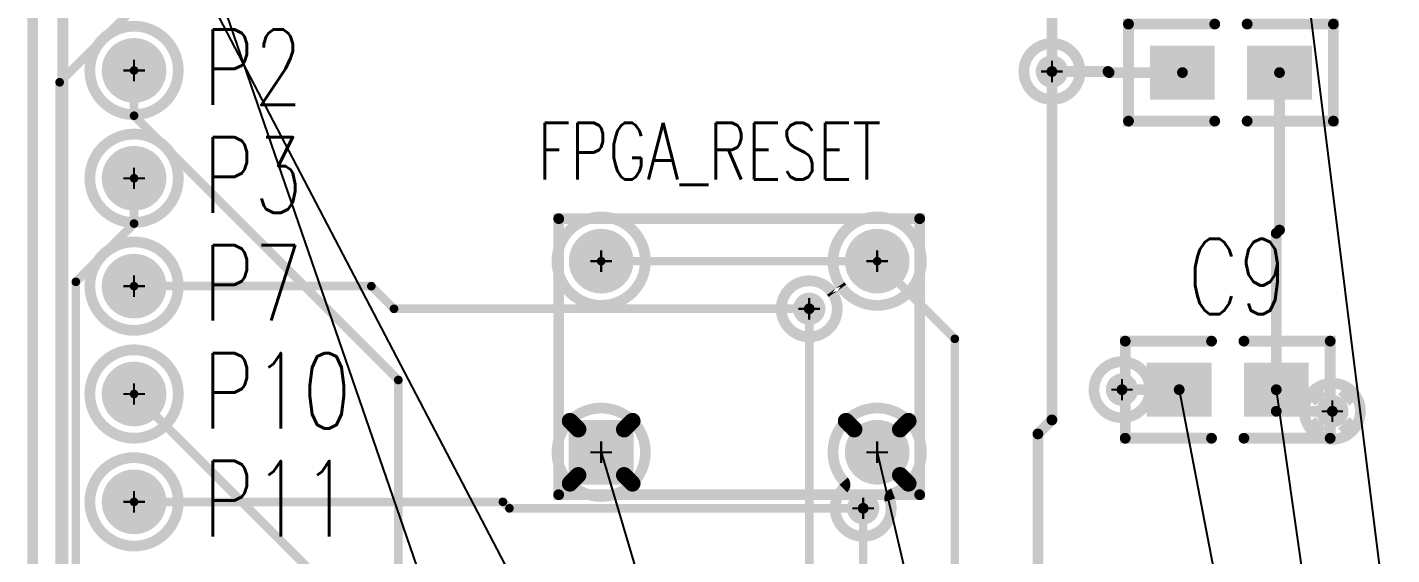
# Model space of a CAD drawing. Extents: x 17995 to 21002, y 17295 to 24095.
# Drawn here: x 17995 to 19260, y 22702 to 23191 of the extents above; entities that cross this region are included whole.
import ezdxf

# ---------------------------------------------------------------- set-up
doc = ezdxf.new("R2010")
doc.units = 0
for name, pattern in [('SIG_1', [2, 1, 1]), ('SIG_26', [2, 1, 1]), ('SIG_44', [2, 1, 1]), ('SIG_46', [2, 1, 1]), ('SIG_47', [2, 1, 1]), ('SIG_48', [2, 1, 1]), ('SIG_49', [2, 1, 1]), ('SIG_64', [2, 1, 1]), ('SIG_66', [2, 1, 1]), ('SIG_71', [2, 1, 1])]:
    doc.linetypes.add(name, pattern=pattern)
for name, color, linetype in [('BOARD_OUTLINE_00', 183, 'CONTINUOUS'), ('DRIL_PLTE_THRU_01', 176, 'CONTINUOUS'), ('DRIL_PLTE_THRU_02', 96, 'CONTINUOUS'), ('DRIL_PLTE_THRU_04', 16, 'CONTINUOUS'), ('DRIL_SYMBOL', 183, 'CONTINUOUS'), ('LINK_00', 254, 'CONTINUOUS'), ('PADS_BOT', 1, 'CONTINUOUS'), ('PADS_INNER', 5, 'CONTINUOUS'), ('PADS_TOP', 5, 'CONTINUOUS'), ('PART_NAME_26', 254, 'CONTINUOUS'), ('PART_TOP_2DLINE_26', 254, 'CONTINUOUS'), ('POUR_OUTLINE_02', 3, 'CONTINUOUS'), ('POUR_PADTHERM_02', 3, 'CONTINUOUS'), ('POUR_VIATHERM_02', 3, 'CONTINUOUS'), ('POUR_VOID_02', 3, 'CONTINUOUS'), ('TEXT_26', 254, 'CONTINUOUS'), ('TRACE_01', 5, 'CONTINUOUS'), ('TRACE_04', 1, 'CONTINUOUS'), ('VIAPTS', 254, 'CONTINUOUS')]:
    doc.layers.add(name, color=color, linetype=linetype)
doc.styles.add('W10', font='simplex', dxfattribs={"width": 0.75})

# ---------------------------------------------------------------- blocks, each defined once
blk = doc.blocks.new('BOARD_11')
at = {"layer": 'BOARD_OUTLINE_00', "const_width": 10}
blk.add_lwpolyline([(0, -380), (0, -6400), (600, -6400), (600, -6800), (1047, -6800), (1047, -6500, -1), (1110, -6500), (1110, -6800), (1400, -6800), (1400, -6400), (1910, -6400), (1910, -380)], format="xyb", close=True, dxfattribs=at)
blk = doc.blocks.new('POUR_VOID_717')
at = {"layer": 'POUR_VOID_02', "const_width": 10}
blk.add_lwpolyline([(52.9997900262, 5151, 1), (135.0002099738, 5151, 1)], format="xyb", close=True, dxfattribs=at)
blk = doc.blocks.new('POUR_VOID_716')
at = {"layer": 'POUR_VOID_02', "const_width": 10}
blk.add_lwpolyline([(52.9997900262, 5051, 1), (135.0002099738, 5051, 1)], format="xyb", close=True, dxfattribs=at)
blk = doc.blocks.new('POUR_VOID_715')
at = {"layer": 'POUR_VOID_02', "const_width": 10}
blk.add_lwpolyline([(52.9997900262, 4951, 1), (135.0002099738, 4951, 1)], format="xyb", close=True, dxfattribs=at)
blk = doc.blocks.new('POUR_VOID_714')
at = {"layer": 'POUR_VOID_02', "const_width": 10}
blk.add_lwpolyline([(52.9997900262, 4851, 1), (135.0002099738, 4851, 1)], format="xyb", close=True, dxfattribs=at)
blk = doc.blocks.new('POUR_VOID_713')
at = {"layer": 'POUR_VOID_02', "const_width": 10}
blk.add_lwpolyline([(52.9997900262, 4751, 1), (135.0002099738, 4751, 1)], format="xyb", close=True, dxfattribs=at)
blk = doc.blocks.new('POUR_VOID_651')
at = {"layer": 'POUR_VOID_02', "const_width": 10}
blk.add_lwpolyline([(486.0942782152, 4974.1653543307, 1), (568.0946981627, 4974.1653543307, 1)], format="xyb", close=True, dxfattribs=at)
blk = doc.blocks.new('POUR_VOID_650')
at = {"layer": 'POUR_VOID_02', "const_width": 10}
blk.add_lwpolyline([(486.0942782152, 4797, 1), (568.0946981627, 4797, 1)], format="xyb", close=True, dxfattribs=at)
blk = doc.blocks.new('POUR_VOID_626')
at = {"layer": 'POUR_VOID_02', "const_width": 10}
blk.add_lwpolyline([(750.2185826772, 4949.5402362205, 0.0686173034), (749.2567191601, 4950.5100524934, 0.0686176141), (748.672992126, 4951.7449606299, -0.1456623135), (741.9997900262, 4974.1653543307, -6.154861424)], format="xyb", close=True, dxfattribs=at)
blk = doc.blocks.new('POUR_VOID_625')
at = {"layer": 'POUR_VOID_02', "const_width": 10}
blk.add_lwpolyline([(740.5373490814, 4945.9445406824, 0.0646233432), (741.4509448819, 4945.0379265092, 0.0646249144), (741.9917322835, 4943.8699212598, -41.0237990161)], format="xyb", close=True, dxfattribs=at)
blk = doc.blocks.new('POUR_VOID_623')
at = {"layer": 'POUR_VOID_02', "const_width": 10}
blk.add_lwpolyline([(797.8232545932, 4758.7732020997, 0.30957575), (794.6309711286, 4754.1114173228, 0.0747176753), (794.8518110236, 4752.6418372703, -1.1615067429), (743.9997900262, 4745, -0.1996606504), (751.6680839895, 4763.4377952756, 0.1996610671), (753.1427559055, 4766.9834908136, 0.1796239248), (751.9315748031, 4770.2461417323, -3.1494338007)], format="xyb", close=True, dxfattribs=at)
blk = doc.blocks.new('POUR_VOID_596')
at = {"layer": 'POUR_VOID_02', "const_width": 10}
blk.add_lwpolyline([(918.9997900262, 5150, 1), (971.0002099738, 5150, 1)], format="xyb", close=True, dxfattribs=at)
blk = doc.blocks.new('POUR_VOID_586')
at = {"layer": 'POUR_VOID_02', "const_width": 10}
blk.add_lwpolyline([(983.9997900262, 4855, 1), (1036.0002099738, 4855, 1)], format="xyb", close=True, dxfattribs=at)
blk = doc.blocks.new('POUR_VOID_578')
at = {"layer": 'POUR_VOID_02', "const_width": 10}
blk.add_lwpolyline([(1178.9997900262, 4835, 1), (1231.0002099738, 4835, 1)], format="xyb", close=True, dxfattribs=at)
blk = doc.blocks.new('POUR_OUTLINE_404')
at = {"layer": 'POUR_OUTLINE_02', "const_width": 10}
blk.add_lwpolyline([(1879, -225.5048293963), (1879, 4517.3411286089, 0.5591509127), (1871.7419422572, 4521.8022047244, -1.6269715154), (1871.7419422572, 4568.1977952756, 0.5591509127), (1879, 4572.6588713911), (1879, 4666.0170341207, 0.3115452095), (1875.7741732283, 4670.69167979, -0.6900670788), (1875.7741732283, 4719.30832021, 0.3115452095), (1879, 4723.9829658793), (1879, 5673, 0.4142135624), (1874, 5678), (33, 5678, 0.4142135624), (28, 5673), (28, 4039.950183727, 0.3396723278), (31.7096850394, 4035.1195538058, -0.7679484934), (31.7096850394, 3984.8804461942, 0.3396723278), (28, 3980.049816273), (28, -276, 0.4142135624)], format="xyb", dxfattribs=at)
for name in ['POUR_VOID_717', 'POUR_VOID_596', 'POUR_VOID_716', 'POUR_VOID_651', 'POUR_VOID_626', 'POUR_VOID_715', 'POUR_VOID_625', 'POUR_VOID_714', 'POUR_VOID_586', 'POUR_VOID_578', 'POUR_VOID_650', 'POUR_VOID_623', 'POUR_VOID_713']:
    blk.add_blockref(name, (0, 0))
blk = doc.blocks.new('POUR_VIATHERM_803')
at = {"layer": 'POUR_VIATHERM_02', "const_width": 15}
for points in [[(1186.6152493438, 4853.3847506562), (1194.3934120735, 4845.6065879265)], [(1223.3847506562, 4853.3847506562), (1215.6065879265, 4845.6065879265)], [(1186.6152493438, 4816.6152493438), (1194.3934120735, 4824.3934120735)], [(1223.3847506562, 4816.6152493438), (1215.6065879265, 4824.3934120735)]]:
    blk.add_lwpolyline(points, dxfattribs=at)
blk = doc.blocks.new('POUR_PADTHERM_814')
at = {"layer": 'POUR_PADTHERM_02', "const_width": 7.5}
for points in [[(495.451496063, 4823.3397375328), (503.2296587927, 4815.5615748031, 1), (508.5329133858, 4820.8648293963), (500.7547506562, 4828.642992126, 1), (495.451496063, 4823.3397375328)], [(553.4342257218, 4828.642992126), (545.6560629921, 4820.8648293963, 1), (550.9593175853, 4815.5615748031), (558.737480315, 4823.3397375328, 1), (553.4342257218, 4828.642992126)], [(500.7547506562, 4765.357007874), (508.5329133858, 4773.1351706037, 1), (503.2296587927, 4778.4384251969), (495.451496063, 4770.6602624672, 1), (500.7547506562, 4765.357007874)], [(558.737480315, 4770.6602624672), (550.9593175853, 4778.4384251969, 1), (545.6560629921, 4773.1351706037), (553.4342257218, 4765.357007874, 1), (558.737480315, 4770.6602624672)]]:
    blk.add_lwpolyline(points, format="xyb", dxfattribs=at)
blk = doc.blocks.new('POUR_PADTHERM_815')
at = {"layer": 'POUR_PADTHERM_02', "const_width": 7.5}
for points in [[(751.357007874, 4823.3397375328), (759.1351706037, 4815.5615748031, 1), (764.4384251969, 4820.8648293963), (756.6602624672, 4828.642992126, 1), (751.357007874, 4823.3397375328)], [(809.3397375328, 4828.642992126), (801.5615748031, 4820.8648293963, 1), (806.8648293963, 4815.5615748031), (814.642992126, 4823.3397375328, 1), (809.3397375328, 4828.642992126)], [(814.642992126, 4770.6602624672), (806.8648293963, 4778.4384251969, 1), (801.5615748031, 4773.1351706037), (809.3397375328, 4765.357007874, 1), (814.642992126, 4770.6602624672)]]:
    blk.add_lwpolyline(points, format="xyb", dxfattribs=at)
blk = doc.blocks.new('POUR_HEADER_0')
for name in ['POUR_OUTLINE_404', 'POUR_VIATHERM_803', 'POUR_PADTHERM_814', 'POUR_PADTHERM_815']:
    blk.add_blockref(name, (-20, -5683))
blk = doc.blocks.new('SMOOTH_10')
at = {"const_width": 5}
blk.add_lwpolyline([(-2.5, 0, 1), (2.5, 0, 1)], format="xyb", close=True, dxfattribs=at)
blk = doc.blocks.new('PART_BODY_TOP_1')
at = {"layer": 'PART_TOP_2DLINE_26', "const_width": 10}
for points in [[(-15, 45), (-95, 45), (-95, -45), (-15, -45)], [(15, 45), (95, 45), (95, -45), (15, -45)]]:
    blk.add_lwpolyline(points, dxfattribs=at)
at = {"layer": 'PART_TOP_2DLINE_26'}
for p in [(-95, 45), (-15, 45), (15, 45), (95, 45), (-95, -45), (-15, -45), (15, -45), (95, -45)]:
    blk.add_blockref('SMOOTH_10', p, dxfattribs=at)
blk = doc.blocks.new('DRIL_HOLE_0')
blk.add_lwpolyline([(0, 0, 1), (0, 0, 1)], format="xyb", close=True)
blk = doc.blocks.new('PAD_0')
blk.add_lwpolyline([(0, 0, 1), (0, 0, 1)], format="xyb", close=True)
blk = doc.blocks.new('PAD_4')
at = {"const_width": 50}
blk.add_lwpolyline([(-30, 0), (30, 0)], dxfattribs=at)
blk = doc.blocks.new('STK_TOP_4')
at = {"layer": 'DRIL_PLTE_THRU_01'}
blk.add_blockref('DRIL_HOLE_0', (0, 0), dxfattribs=at)
at = {"layer": 'DRIL_PLTE_THRU_02'}
blk.add_blockref('DRIL_HOLE_0', (0, 0), dxfattribs=at)
at = {"layer": 'DRIL_PLTE_THRU_04'}
blk.add_blockref('DRIL_HOLE_0', (0, 0), dxfattribs=at)
at = {"layer": 'PADS_BOT'}
blk.add_blockref('PAD_0', (0, 0), dxfattribs=at)
at = {"layer": 'PADS_INNER'}
blk.add_blockref('PAD_0', (0, 0), dxfattribs=at)
at = {"layer": 'PADS_TOP'}
blk.add_blockref('PAD_4', (0, 0), dxfattribs=at)
blk = doc.blocks.new('SYM_TOP_3')
for name, p in [('PART_BODY_TOP_1', (0, 0)), ('STK_TOP_4', (-45, 0)), ('STK_TOP_4', (45, 0))]:
    blk.add_blockref(name, p)
blk = doc.blocks.new('PART_TOP_6')
blk.add_blockref('SYM_TOP_3', (0, 0))
at = {"layer": 'PART_NAME_26', "style": 'W10', "width": 0.75}
blk.add_text('C7', height=70, dxfattribs=at).set_placement((-30, 70))
blk = doc.blocks.new('PART_TOP_22')
blk.add_blockref('SYM_TOP_3', (0, 0))
at = {"layer": 'PART_NAME_26', "style": 'W10', "width": 0.75}
blk.add_text('C9', height=70, dxfattribs=at).set_placement((-37, 70))
blk = doc.blocks.new('PART_BODY_TOP_10')
at = {"layer": 'PART_TOP_2DLINE_26', "const_width": 10}
blk.add_lwpolyline([(-39.3700787402, 295.2755905512), (216.5354330709, 295.2755905512), (216.5354330709, -39.3700787402), (-39.3700787402, -39.3700787402)], close=True, dxfattribs=at)
at = {"layer": 'PART_TOP_2DLINE_26'}
for p in [(-39.3700787402, 295.2755905512), (216.5354330709, 295.2755905512), (-39.3700787402, -39.3700787402), (216.5354330709, -39.3700787402)]:
    blk.add_blockref('SMOOTH_10', p, dxfattribs=at)
blk = doc.blocks.new('DRIL_SYMBOL_35')
at = {"layer": 'DRIL_SYMBOL', "const_width": 2}
for points in [[(-10, 0), (10, 0)], [(0, -10), (0, 10)]]:
    blk.add_lwpolyline(points, dxfattribs=at)
blk = doc.blocks.new('DRIL_HOLE_35')
at = {"const_width": 17.5}
blk.add_lwpolyline([(-8.75, 0, 1), (8.75, 0, 1)], format="xyb", close=True, dxfattribs=at)
blk.add_blockref('DRIL_SYMBOL_35', (0, 0))
blk = doc.blocks.new('PAD_2')
at = {"const_width": 30}
blk.add_lwpolyline([(0, -15, 1), (0, 15, 1)], format="xyb", close=True, dxfattribs=at)
blk = doc.blocks.new('STK_TOP_9')
at = {"layer": 'DRIL_PLTE_THRU_01'}
blk.add_blockref('DRIL_HOLE_35', (0, 0), dxfattribs=at)
at = {"layer": 'DRIL_PLTE_THRU_02'}
blk.add_blockref('DRIL_HOLE_35', (0, 0), dxfattribs=at)
at = {"layer": 'DRIL_PLTE_THRU_04'}
blk.add_blockref('DRIL_HOLE_35', (0, 0), dxfattribs=at)
at = {"layer": 'PADS_BOT'}
blk.add_blockref('PAD_2', (0, 0), dxfattribs=at)
at = {"layer": 'PADS_INNER'}
blk.add_blockref('PAD_2', (0, 0), dxfattribs=at)
at = {"layer": 'PADS_TOP'}
blk.add_blockref('PAD_2', (0, 0), dxfattribs=at)
blk = doc.blocks.new('PAD_3')
at = {"const_width": 60}
blk.add_lwpolyline([(-30, 0), (30, 0)], dxfattribs=at)
blk = doc.blocks.new('STK_TOP_10')
at = {"layer": 'DRIL_PLTE_THRU_01'}
blk.add_blockref('DRIL_HOLE_35', (0, 0), dxfattribs=at)
at = {"layer": 'DRIL_PLTE_THRU_02'}
blk.add_blockref('DRIL_HOLE_35', (0, 0), dxfattribs=at)
at = {"layer": 'DRIL_PLTE_THRU_04'}
blk.add_blockref('DRIL_HOLE_35', (0, 0), dxfattribs=at)
at = {"layer": 'PADS_BOT'}
blk.add_blockref('PAD_2', (0, 0), dxfattribs=at)
at = {"layer": 'PADS_INNER'}
blk.add_blockref('PAD_2', (0, 0), dxfattribs=at)
at = {"layer": 'PADS_TOP'}
blk.add_blockref('PAD_3', (0, 0), dxfattribs=at)
blk = doc.blocks.new('SYM_TOP_12')
for name, p in [('PART_BODY_TOP_10', (0, 0)), ('STK_TOP_10', (0, 255.905511811)), ('STK_TOP_9', (177.1653543307, 255.905511811)), ('STK_TOP_9', (0, 0)), ('STK_TOP_9', (177.1653543307, 0))]:
    blk.add_blockref(name, p)
blk = doc.blocks.new('PART_TOP_29')
blk.add_blockref('SYM_TOP_12', (0, 0))
blk = doc.blocks.new('SYM_TOP_6')
for p in [(50, 5400), (50, 5300), (50, 5200), (50, 5100), (50, 5000)]:
    blk.add_blockref('STK_TOP_9', p)
blk = doc.blocks.new('PART_TOP_38')
blk.add_blockref('SYM_TOP_6', (0, 0))
blk = doc.blocks.new('TRACE_464')
at = {"layer": 'TRACE_01', "linetype": 'SIG_1', "const_width": 10}
blk.add_lwpolyline([(19153, 22855), (19153, 23000), (19156, 23003), (19156, 23149)], dxfattribs=at)
at = {"layer": 'TRACE_01'}
for p in [(19156, 23149), (19153, 23000), (19156, 23003), (19153, 22855)]:
    blk.add_blockref('SMOOTH_10', p, dxfattribs=at)
blk = doc.blocks.new('TRACE_356')
at = {"layer": 'TRACE_01', "linetype": 'SIG_1', "const_width": 10}
blk.add_lwpolyline([(19153, 22855), (19153, 22835), (19205, 22835)], dxfattribs=at)
at = {"layer": 'TRACE_01'}
for p in [(19153, 22855), (19153, 22835), (19205, 22835)]:
    blk.add_blockref('SMOOTH_10', p, dxfattribs=at)
blk = doc.blocks.new('SMOOTH_8')
at = {"const_width": 4}
blk.add_lwpolyline([(-2, 0, 1), (2, 0, 1)], format="xyb", close=True, dxfattribs=at)
blk = doc.blocks.new('TRACE_1036')
at = {"layer": 'TRACE_04', "linetype": 'SIG_26', "const_width": 8}
blk.add_lwpolyline([(18760, 22459.2548293963), (18760, 22608), (18720, 22648), (18720, 22930)], dxfattribs=at)
at = {"layer": 'TRACE_04'}
for p in [(18720, 22930), (18720, 22648), (18760, 22608), (18760, 22459.2548293963)]:
    blk.add_blockref('SMOOTH_8', p, dxfattribs=at)
blk = doc.blocks.new('TRACE_566')
at = {"layer": 'TRACE_01', "linetype": 'SIG_26', "const_width": 8}
blk.add_lwpolyline([(18094, 22951), (18314, 22951), (18335, 22930), (18720, 22930)], dxfattribs=at)
at = {"layer": 'TRACE_01'}
for p in [(18094, 22951), (18314, 22951), (18335, 22930), (18720, 22930)]:
    blk.add_blockref('SMOOTH_8', p, dxfattribs=at)
blk = doc.blocks.new('TRACE_1040')
at = {"layer": 'TRACE_04', "linetype": 'SIG_44', "const_width": 8}
blk.add_lwpolyline([(18040, 22048.4314698163), (18040, 22955), (18094, 23009), (18094, 23051)], dxfattribs=at)
at = {"layer": 'TRACE_04'}
for p in [(18094, 23051), (18094, 23009), (18040, 22955), (18040, 22048.4314698163)]:
    blk.add_blockref('SMOOTH_8', p, dxfattribs=at)
blk = doc.blocks.new('TRACE_1046')
at = {"layer": 'TRACE_04', "linetype": 'SIG_46', "const_width": 8}
blk.add_lwpolyline([(18584, 22144.1081889764), (18584, 22427.5), (18339, 22672.5), (18339, 22864), (18094, 23109), (18094, 23151)], dxfattribs=at)
at = {"layer": 'TRACE_04'}
for p in [(18094, 23151), (18094, 23109), (18339, 22864), (18339, 22672.5), (18584, 22427.5), (18584, 22144.1081889764)]:
    blk.add_blockref('SMOOTH_8', p, dxfattribs=at)
blk = doc.blocks.new('TRACE_1018')
at = {"layer": 'TRACE_04', "linetype": 'SIG_47', "const_width": 8}
blk.add_lwpolyline([(18789, 22310.3425984252), (18789, 22608), (18770, 22627), (18770, 22745)], dxfattribs=at)
at = {"layer": 'TRACE_04'}
for p in [(18770, 22745), (18770, 22627), (18789, 22608), (18789, 22310.3425984252)]:
    blk.add_blockref('SMOOTH_8', p, dxfattribs=at)
blk = doc.blocks.new('TRACE_560')
at = {"layer": 'TRACE_01', "linetype": 'SIG_47', "const_width": 8}
blk.add_lwpolyline([(18094, 22751), (18436, 22751), (18442, 22745), (18770, 22745)], dxfattribs=at)
at = {"layer": 'TRACE_01'}
for p in [(18094, 22751), (18436, 22751), (18442, 22745), (18770, 22745)]:
    blk.add_blockref('SMOOTH_8', p, dxfattribs=at)
blk = doc.blocks.new('TRACE_1022')
at = {"layer": 'TRACE_04', "linetype": 'SIG_48', "const_width": 8}
blk.add_lwpolyline([(18570, 22207.5540944882), (18570, 22375), (18094, 22851)], dxfattribs=at)
at = {"layer": 'TRACE_04'}
for p in [(18094, 22851), (18570, 22375), (18570, 22207.5540944882)]:
    blk.add_blockref('SMOOTH_8', p, dxfattribs=at)
blk = doc.blocks.new('TRACE_1112')
at = {"layer": 'TRACE_04', "linetype": 'SIG_49', "const_width": 8}
blk.add_lwpolyline([(18025, 22010), (18025, 23140), (18094, 23209), (18094, 23251)], dxfattribs=at)
at = {"layer": 'TRACE_04'}
for p in [(18094, 23251), (18094, 23209), (18025, 23140), (18025, 22010)]:
    blk.add_blockref('SMOOTH_8', p, dxfattribs=at)
blk = doc.blocks.new('TRACE_954')
at = {"layer": 'TRACE_04', "linetype": 'SIG_64', "const_width": 10}
blk.add_lwpolyline([(18933, 22184.5), (18932, 22185.5), (18932, 22814)], dxfattribs=at)
at = {"layer": 'TRACE_04'}
for p in [(18932, 22814), (18932, 22185.5), (18933, 22184.5)]:
    blk.add_blockref('SMOOTH_10', p, dxfattribs=at)
blk = doc.blocks.new('TRACE_952')
at = {"layer": 'TRACE_04', "linetype": 'SIG_64', "const_width": 10}
blk.add_lwpolyline([(18932, 22814), (18945, 22827), (18945, 23150)], dxfattribs=at)
at = {"layer": 'TRACE_04'}
for p in [(18945, 23150), (18945, 22827), (18932, 22814)]:
    blk.add_blockref('SMOOTH_10', p, dxfattribs=at)
blk = doc.blocks.new('TRACE_712')
at = {"layer": 'TRACE_01', "linetype": 'SIG_64', "const_width": 10}
blk.add_lwpolyline([(18945, 23150), (18945, 23224), (18946.7781889764, 23225.7781889764), (18946.7781889764, 23274.2218110236)], dxfattribs=at)
at = {"layer": 'TRACE_01'}
for p in [(18946.7781889764, 23274.2218110236), (18945, 23224), (18946.7781889764, 23225.7781889764), (18945, 23150)]:
    blk.add_blockref('SMOOTH_10', p, dxfattribs=at)
blk = doc.blocks.new('TRACE_662')
at = {"layer": 'TRACE_01', "linetype": 'SIG_64', "const_width": 10}
blk.add_lwpolyline([(18945, 23150), (18997, 23150), (18998, 23149), (19066, 23149)], dxfattribs=at)
at = {"layer": 'TRACE_01'}
for p in [(18945, 23150), (18997, 23150), (18998, 23149), (19066, 23149)]:
    blk.add_blockref('SMOOTH_10', p, dxfattribs=at)
blk = doc.blocks.new('TRACE_86')
at = {"layer": 'TRACE_01', "linetype": 'SIG_66', "const_width": 10}
blk.add_lwpolyline([(19010, 22855), (19063, 22855)], dxfattribs=at)
at = {"layer": 'TRACE_01'}
for p in [(19010, 22855), (19063, 22855)]:
    blk.add_blockref('SMOOTH_10', p, dxfattribs=at)
blk = doc.blocks.new('TRACE_836')
at = {"layer": 'TRACE_04', "linetype": 'SIG_71', "const_width": 8}
blk.add_lwpolyline([(18855, 22585), (18855, 22902.1653543307), (18783, 22974.1653543307)], dxfattribs=at)
at = {"layer": 'TRACE_04'}
for p in [(18783, 22974.1653543307), (18855, 22902.1653543307), (18855, 22585)]:
    blk.add_blockref('SMOOTH_8', p, dxfattribs=at)
blk = doc.blocks.new('TRACE_26')
at = {"layer": 'TRACE_01', "linetype": 'SIG_71', "const_width": 8}
blk.add_lwpolyline([(18527.094488189, 22974.1653543307), (18783, 22974.1653543307)], dxfattribs=at)
at = {"layer": 'TRACE_01'}
for p in [(18527.094488189, 22974.1653543307), (18783, 22974.1653543307)]:
    blk.add_blockref('SMOOTH_8', p, dxfattribs=at)
blk = doc.blocks.new('DRIL_SYMBOL_10')
at = {"layer": 'DRIL_SYMBOL', "const_width": 2}
for points in [[(-10, 0), (10, 0)], [(0, -10), (0, 10)]]:
    blk.add_lwpolyline(points, dxfattribs=at)
blk = doc.blocks.new('DRIL_HOLE_10')
at = {"const_width": 5}
blk.add_lwpolyline([(-2.5, 0, 1), (2.5, 0, 1)], format="xyb", close=True, dxfattribs=at)
blk.add_blockref('DRIL_SYMBOL_10', (0, 0))
blk = doc.blocks.new('PAD_17')
at = {"const_width": 15}
blk.add_lwpolyline([(0, -7.5, 1), (0, 7.5, 1)], format="xyb", close=True, dxfattribs=at)
blk = doc.blocks.new('STK_TOP_182')
at = {"layer": 'DRIL_PLTE_THRU_01'}
blk.add_blockref('DRIL_HOLE_10', (0, 0), dxfattribs=at)
at = {"layer": 'DRIL_PLTE_THRU_02'}
blk.add_blockref('DRIL_HOLE_10', (0, 0), dxfattribs=at)
at = {"layer": 'DRIL_PLTE_THRU_04'}
blk.add_blockref('DRIL_HOLE_10', (0, 0), dxfattribs=at)
at = {"layer": 'PADS_BOT'}
blk.add_blockref('PAD_17', (0, 0), dxfattribs=at)
at = {"layer": 'PADS_INNER'}
blk.add_blockref('PAD_17', (0, 0), dxfattribs=at)
at = {"layer": 'PADS_TOP'}
blk.add_blockref('PAD_17', (0, 0), dxfattribs=at)
blk = doc.blocks.new('SYM_TOP_1')
blk.add_blockref('STK_TOP_182', (0, 0))

msp = doc.modelspace()

# ---------------------------------------------------------------- linework, layer by layer
at = {"layer": 'LINK_00', "linetype": 'SIG_1'}
for p in [(19153, 23456), (18094, 23451), (19153, 22855), (18527.094488189, 22797), (18783, 22797)]:
    msp.add_line(p, (19757, 18632), dxfattribs=at)
at = {"layer": 'LINK_00', "linetype": 'SIG_66'}
for p in [(18094, 23351), (19063, 22855)]:
    msp.add_line(p, (19476, 20707), dxfattribs=at)

# ---------------------------------------------------------------- block references
for name, p in [('BOARD_11', (18000, 24100)), ('PART_TOP_38', (18044, 17751)), ('TRACE_712', (0, 0)), ('PART_TOP_6', (19111, 23149)), ('TRACE_1112', (0, 0)), ('TRACE_1046', (0, 0)), ('TRACE_952', (0, 0)), ('TRACE_662', (0, 0)), ('TRACE_464', (0, 0)), ('TRACE_1040', (0, 0)), ('PART_TOP_22', (19108, 22855)), ('TRACE_26', (0, 0)), ('TRACE_836', (0, 0)), ('TRACE_566', (0, 0)), ('TRACE_1036', (0, 0)), ('TRACE_86', (0, 0)), ('TRACE_356', (0, 0)), ('TRACE_1022', (0, 0)), ('TRACE_954', (0, 0)), ('TRACE_560', (0, 0)), ('TRACE_1018', (0, 0))]:
    msp.add_blockref(name, p)
at = {"linetype": 'SIG_1'}
msp.add_blockref('POUR_HEADER_0', (18020, 23683), dxfattribs=at)
at = {"rotation": 90}
msp.add_blockref('PART_TOP_29', (18783, 22797), dxfattribs=at)
at = {"layer": 'VIAPTS', "linetype": 'SIG_64'}
msp.add_blockref('SYM_TOP_1', (18945, 23150), dxfattribs=at)
at = {"layer": 'VIAPTS', "linetype": 'SIG_26'}
msp.add_blockref('SYM_TOP_1', (18720, 22930), dxfattribs=at)
at = {"layer": 'VIAPTS', "linetype": 'SIG_66'}
msp.add_blockref('SYM_TOP_1', (19010, 22855), dxfattribs=at)
at = {"layer": 'VIAPTS', "linetype": 'SIG_1'}
msp.add_blockref('SYM_TOP_1', (19205, 22835), dxfattribs=at)
at = {"layer": 'VIAPTS', "linetype": 'SIG_47'}
msp.add_blockref('SYM_TOP_1', (18770, 22745), dxfattribs=at)

# ---------------------------------------------------------------- texts
at = {"layer": 'TEXT_26', "style": 'W10', "width": 0.75}
for s, height, p in [('P2', 70, (18158, 23119)), ('FPGA_RESET', 52.5, (18468, 23050)), ('P3', 70, (18158, 23019)), ('P7', 70, (18158, 22919)), ('P10', 70, (18158, 22819)), ('P11', 70, (18158, 22719))]:
    msp.add_text(s, height=height, dxfattribs=at).set_placement(p)

doc.saveas('drawing.dxf')
